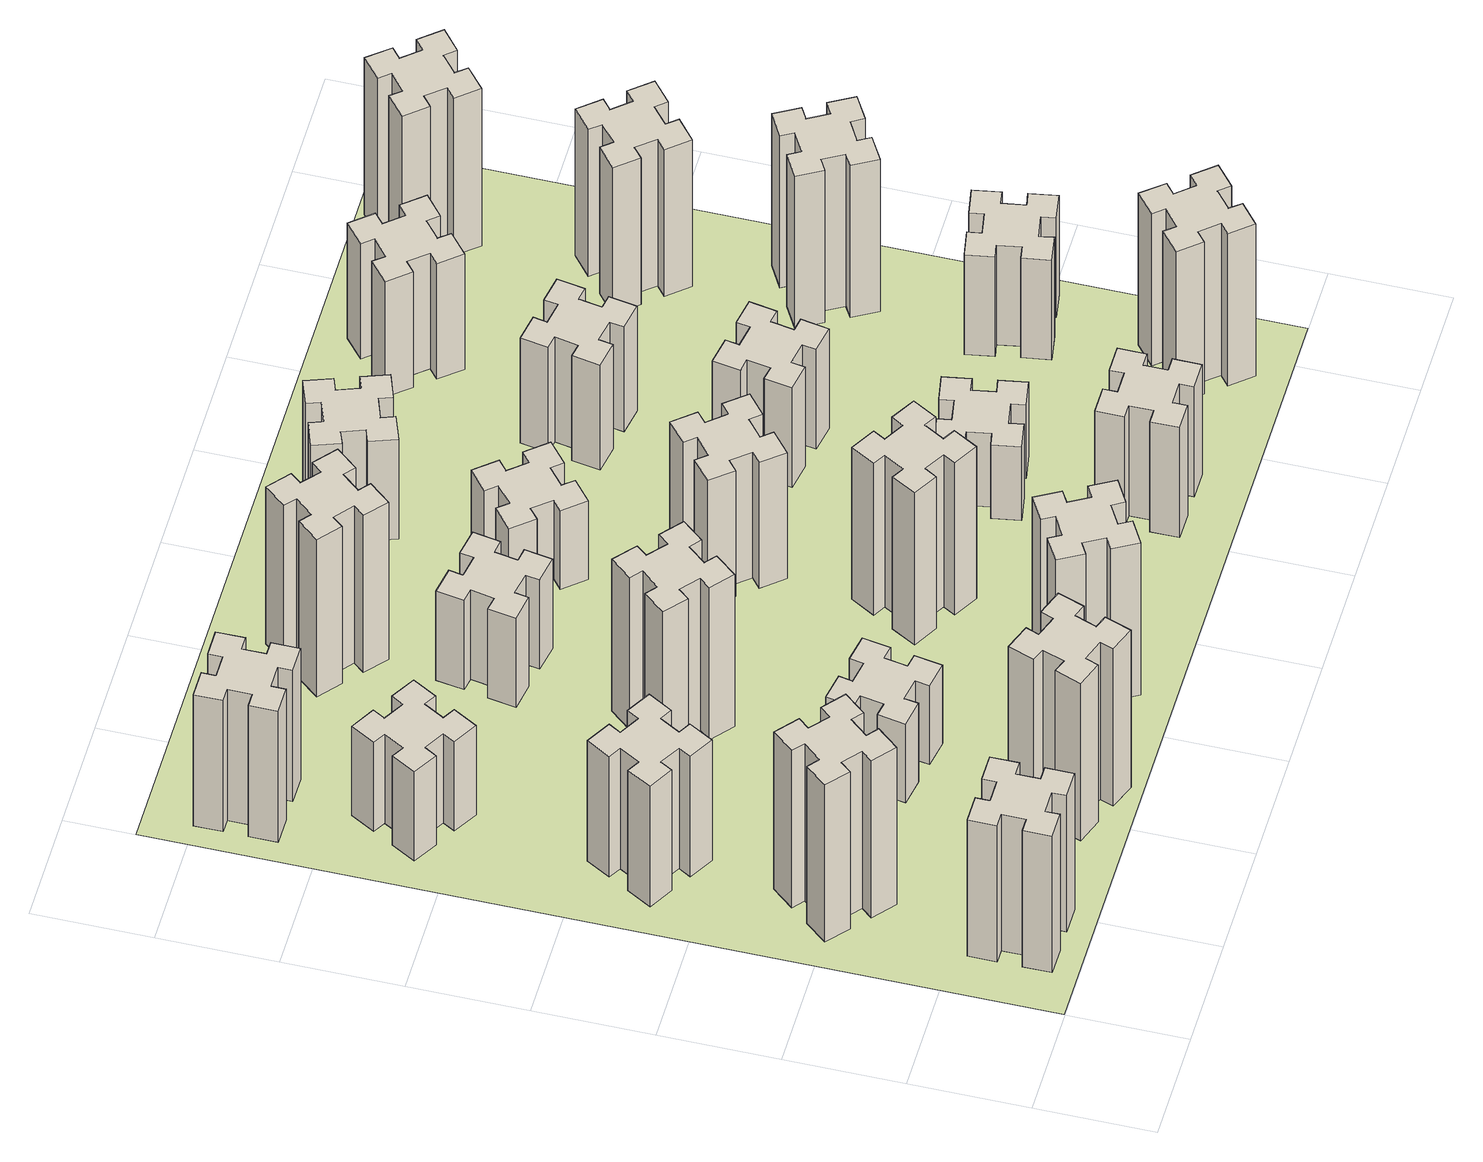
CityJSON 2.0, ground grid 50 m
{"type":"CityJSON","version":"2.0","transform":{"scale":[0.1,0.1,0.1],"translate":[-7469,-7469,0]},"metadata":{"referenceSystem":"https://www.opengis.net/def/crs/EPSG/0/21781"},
"CityObjects":{
"building1":{"type":"Building","attributes":{"class":"1000","function":"1000","usage":"1000","yearOfConstruction":2016,"roofType":"1000","measuredHeight":78,"storeysAboveGround":30,"storeysBelowGround":0},"geometry":[{"type":"Solid","lod":"1","boundaries":[[[[0,1,2,3,4,5,6,7,8,9,10,11,12,13,14,15,16,17,18,19]],[[17,16,20,21]],[[16,15,22,20]],[[15,14,23,22]],[[14,13,24,23]],[[13,12,25,24]],[[12,11,26,25]],[[11,10,27,26]],[[10,9,28,27]],[[9,8,29,28]],[[8,7,30,29]],[[7,6,31,30]],[[6,5,32,31]],[[5,4,33,32]],[[4,3,34,33]],[[3,2,35,34]],[[2,1,36,35]],[[1,0,37,36]],[[0,19,38,37]],[[19,18,39,38]],[[18,17,21,39]],[[24,25,26,27,28,29,30,31,32,33,34,35,36,37,38,39,21,20,22,23]]]]}]},
"building2":{"type":"Building","attributes":{"class":"1000","function":"1000","usage":"1000","yearOfConstruction":2016,"roofType":"1000","measuredHeight":90,"storeysAboveGround":30,"storeysBelowGround":0},"geometry":[{"type":"Solid","lod":"1","boundaries":[[[[40,41,42,43,44,45,46,47,48,49,50,51,52,53,54,55,56,57,58,59]],[[57,56,60,61]],[[56,55,62,60]],[[55,54,63,62]],[[54,53,64,63]],[[53,52,65,64]],[[52,51,66,65]],[[51,50,67,66]],[[50,49,68,67]],[[49,48,69,68]],[[48,47,70,69]],[[47,46,71,70]],[[46,45,72,71]],[[45,44,73,72]],[[44,43,74,73]],[[43,42,75,74]],[[42,41,76,75]],[[41,40,77,76]],[[40,59,78,77]],[[59,58,79,78]],[[58,57,61,79]],[[64,65,66,67,68,69,70,71,72,73,74,75,76,77,78,79,61,60,62,63]]]]}]},
"building3":{"type":"Building","attributes":{"class":"1000","function":"1000","usage":"1000","yearOfConstruction":2016,"roofType":"1000","measuredHeight":69,"storeysAboveGround":30,"storeysBelowGround":0},"geometry":[{"type":"Solid","lod":"1","boundaries":[[[[80,81,82,83,84,85,86,87,88,89,90,91,92,93,94,95,96,97,98,99]],[[97,96,100,101]],[[96,95,102,100]],[[95,94,103,102]],[[94,93,104,103]],[[93,92,105,104]],[[92,91,106,105]],[[91,90,107,106]],[[90,89,108,107]],[[89,88,109,108]],[[88,87,110,109]],[[87,86,111,110]],[[86,85,112,111]],[[85,84,113,112]],[[84,83,114,113]],[[83,82,115,114]],[[82,81,116,115]],[[81,80,117,116]],[[80,99,118,117]],[[99,98,119,118]],[[98,97,101,119]],[[104,105,106,107,108,109,110,111,112,113,114,115,116,117,118,119,101,100,102,103]]]]}]},
"building4":{"type":"Building","attributes":{"class":"1000","function":"1000","usage":"1000","yearOfConstruction":2016,"roofType":"1000","measuredHeight":51,"storeysAboveGround":30,"storeysBelowGround":0},"geometry":[{"type":"Solid","lod":"1","boundaries":[[[[120,121,122,123,124,125,126,127,128,129,130,131,132,133,134,135,136,137,138,139]],[[137,136,140,141]],[[136,135,142,140]],[[135,134,143,142]],[[134,133,144,143]],[[133,132,145,144]],[[132,131,146,145]],[[131,130,147,146]],[[130,129,148,147]],[[129,128,149,148]],[[128,127,150,149]],[[127,126,151,150]],[[126,125,152,151]],[[125,124,153,152]],[[124,123,154,153]],[[123,122,155,154]],[[122,121,156,155]],[[121,120,157,156]],[[120,139,158,157]],[[139,138,159,158]],[[138,137,141,159]],[[144,145,146,147,148,149,150,151,152,153,154,155,156,157,158,159,141,140,142,143]]]]}]},
"building5":{"type":"Building","attributes":{"class":"1000","function":"1000","usage":"1000","yearOfConstruction":2016,"roofType":"1000","measuredHeight":90,"storeysAboveGround":30,"storeysBelowGround":0},"geometry":[{"type":"Solid","lod":"1","boundaries":[[[[160,161,162,163,164,165,166,167,168,169,170,171,172,173,174,175,176,177,178,179]],[[177,176,180,181]],[[176,175,182,180]],[[175,174,183,182]],[[174,173,184,183]],[[173,172,185,184]],[[172,171,186,185]],[[171,170,187,186]],[[170,169,188,187]],[[169,168,189,188]],[[168,167,190,189]],[[167,166,191,190]],[[166,165,192,191]],[[165,164,193,192]],[[164,163,194,193]],[[163,162,195,194]],[[162,161,196,195]],[[161,160,197,196]],[[160,179,198,197]],[[179,178,199,198]],[[178,177,181,199]],[[184,185,186,187,188,189,190,191,192,193,194,195,196,197,198,199,181,180,182,183]]]]}]},
"building6":{"type":"Building","attributes":{"class":"1000","function":"1000","usage":"1000","yearOfConstruction":2016,"roofType":"1000","measuredHeight":75,"storeysAboveGround":30,"storeysBelowGround":0},"geometry":[{"type":"Solid","lod":"1","boundaries":[[[[200,201,202,203,204,205,206,207,208,209,210,211,212,213,214,215,216,217,218,219]],[[217,216,220,221]],[[216,215,222,220]],[[215,214,223,222]],[[214,213,224,223]],[[213,212,225,224]],[[212,211,226,225]],[[211,210,227,226]],[[210,209,228,227]],[[209,208,229,228]],[[208,207,230,229]],[[207,206,231,230]],[[206,205,232,231]],[[205,204,233,232]],[[204,203,234,233]],[[203,202,235,234]],[[202,201,236,235]],[[201,200,237,236]],[[200,219,238,237]],[[219,218,239,238]],[[218,217,221,239]],[[224,225,226,227,228,229,230,231,232,233,234,235,236,237,238,239,221,220,222,223]]]]}]},
"building7":{"type":"Building","attributes":{"class":"1000","function":"1000","usage":"1000","yearOfConstruction":2016,"roofType":"1000","measuredHeight":45,"storeysAboveGround":30,"storeysBelowGround":0},"geometry":[{"type":"Solid","lod":"1","boundaries":[[[[240,241,242,243,244,245,246,247,248,249,250,251,252,253,254,255,256,257,258,259]],[[257,256,260,261]],[[256,255,262,260]],[[255,254,263,262]],[[254,253,264,263]],[[253,252,265,264]],[[252,251,266,265]],[[251,250,267,266]],[[250,249,268,267]],[[249,248,269,268]],[[248,247,270,269]],[[247,246,271,270]],[[246,245,272,271]],[[245,244,273,272]],[[244,243,274,273]],[[243,242,275,274]],[[242,241,276,275]],[[241,240,277,276]],[[240,259,278,277]],[[259,258,279,278]],[[258,257,261,279]],[[264,265,266,267,268,269,270,271,272,273,274,275,276,277,278,279,261,260,262,263]]]]}]},
"building8":{"type":"Building","attributes":{"class":"1000","function":"1000","usage":"1000","yearOfConstruction":2016,"roofType":"1000","measuredHeight":87,"storeysAboveGround":30,"storeysBelowGround":0},"geometry":[{"type":"Solid","lod":"1","boundaries":[[[[280,281,282,283,284,285,286,287,288,289,290,291,292,293,294,295,296,297,298,299]],[[297,296,300,301]],[[296,295,302,300]],[[295,294,303,302]],[[294,293,304,303]],[[293,292,305,304]],[[292,291,306,305]],[[291,290,307,306]],[[290,289,308,307]],[[289,288,309,308]],[[288,287,310,309]],[[287,286,311,310]],[[286,285,312,311]],[[285,284,313,312]],[[284,283,314,313]],[[283,282,315,314]],[[282,281,316,315]],[[281,280,317,316]],[[280,299,318,317]],[[299,298,319,318]],[[298,297,301,319]],[[304,305,306,307,308,309,310,311,312,313,314,315,316,317,318,319,301,300,302,303]]]]}]},
"building9":{"type":"Building","attributes":{"class":"1000","function":"1000","usage":"1000","yearOfConstruction":2016,"roofType":"1000","measuredHeight":87,"storeysAboveGround":30,"storeysBelowGround":0},"geometry":[{"type":"Solid","lod":"1","boundaries":[[[[320,321,322,323,324,325,326,327,328,329,330,331,332,333,334,335,336,337,338,339]],[[337,336,340,341]],[[336,335,342,340]],[[335,334,343,342]],[[334,333,344,343]],[[333,332,345,344]],[[332,331,346,345]],[[331,330,347,346]],[[330,329,348,347]],[[329,328,349,348]],[[328,327,350,349]],[[327,326,351,350]],[[326,325,352,351]],[[325,324,353,352]],[[324,323,354,353]],[[323,322,355,354]],[[322,321,356,355]],[[321,320,357,356]],[[320,339,358,357]],[[339,338,359,358]],[[338,337,341,359]],[[344,345,346,347,348,349,350,351,352,353,354,355,356,357,358,359,341,340,342,343]]]]}]},
"building10":{"type":"Building","attributes":{"class":"1000","function":"1000","usage":"1000","yearOfConstruction":2016,"roofType":"1000","measuredHeight":51,"storeysAboveGround":30,"storeysBelowGround":0},"geometry":[{"type":"Solid","lod":"1","boundaries":[[[[360,361,362,363,364,365,366,367,368,369,370,371,372,373,374,375,376,377,378,379]],[[377,376,380,381]],[[376,375,382,380]],[[375,374,383,382]],[[374,373,384,383]],[[373,372,385,384]],[[372,371,386,385]],[[371,370,387,386]],[[370,369,388,387]],[[369,368,389,388]],[[368,367,390,389]],[[367,366,391,390]],[[366,365,392,391]],[[365,364,393,392]],[[364,363,394,393]],[[363,362,395,394]],[[362,361,396,395]],[[361,360,397,396]],[[360,379,398,397]],[[379,378,399,398]],[[378,377,381,399]],[[384,385,386,387,388,389,390,391,392,393,394,395,396,397,398,399,381,380,382,383]]]]}]},
"building11":{"type":"Building","attributes":{"class":"1000","function":"1000","usage":"1000","yearOfConstruction":2016,"roofType":"1000","measuredHeight":90,"storeysAboveGround":30,"storeysBelowGround":0},"geometry":[{"type":"Solid","lod":"1","boundaries":[[[[400,401,402,403,404,405,406,407,408,409,410,411,412,413,414,415,416,417,418,419]],[[417,416,420,421]],[[416,415,422,420]],[[415,414,423,422]],[[414,413,424,423]],[[413,412,425,424]],[[412,411,426,425]],[[411,410,427,426]],[[410,409,428,427]],[[409,408,429,428]],[[408,407,430,429]],[[407,406,431,430]],[[406,405,432,431]],[[405,404,433,432]],[[404,403,434,433]],[[403,402,435,434]],[[402,401,436,435]],[[401,400,437,436]],[[400,419,438,437]],[[419,418,439,438]],[[418,417,421,439]],[[424,425,426,427,428,429,430,431,432,433,434,435,436,437,438,439,421,420,422,423]]]]}]},
"building12":{"type":"Building","attributes":{"class":"1000","function":"1000","usage":"1000","yearOfConstruction":2016,"roofType":"1000","measuredHeight":87,"storeysAboveGround":30,"storeysBelowGround":0},"geometry":[{"type":"Solid","lod":"1","boundaries":[[[[440,441,442,443,444,445,446,447,448,449,450,451,452,453,454,455,456,457,458,459]],[[457,456,460,461]],[[456,455,462,460]],[[455,454,463,462]],[[454,453,464,463]],[[453,452,465,464]],[[452,451,466,465]],[[451,450,467,466]],[[450,449,468,467]],[[449,448,469,468]],[[448,447,470,469]],[[447,446,471,470]],[[446,445,472,471]],[[445,444,473,472]],[[444,443,474,473]],[[443,442,475,474]],[[442,441,476,475]],[[441,440,477,476]],[[440,459,478,477]],[[459,458,479,478]],[[458,457,461,479]],[[464,465,466,467,468,469,470,471,472,473,474,475,476,477,478,479,461,460,462,463]]]]}]},
"building13":{"type":"Building","attributes":{"class":"1000","function":"1000","usage":"1000","yearOfConstruction":2016,"roofType":"1000","measuredHeight":72,"storeysAboveGround":30,"storeysBelowGround":0},"geometry":[{"type":"Solid","lod":"1","boundaries":[[[[480,481,482,483,484,485,486,487,488,489,490,491,492,493,494,495,496,497,498,499]],[[497,496,500,501]],[[496,495,502,500]],[[495,494,503,502]],[[494,493,504,503]],[[493,492,505,504]],[[492,491,506,505]],[[491,490,507,506]],[[490,489,508,507]],[[489,488,509,508]],[[488,487,510,509]],[[487,486,511,510]],[[486,485,512,511]],[[485,484,513,512]],[[484,483,514,513]],[[483,482,515,514]],[[482,481,516,515]],[[481,480,517,516]],[[480,499,518,517]],[[499,498,519,518]],[[498,497,501,519]],[[504,505,506,507,508,509,510,511,512,513,514,515,516,517,518,519,501,500,502,503]]]]}]},
"building14":{"type":"Building","attributes":{"class":"1000","function":"1000","usage":"1000","yearOfConstruction":2016,"roofType":"1000","measuredHeight":45,"storeysAboveGround":30,"storeysBelowGround":0},"geometry":[{"type":"Solid","lod":"1","boundaries":[[[[520,521,522,523,524,525,526,527,528,529,530,531,532,533,534,535,536,537,538,539]],[[537,536,540,541]],[[536,535,542,540]],[[535,534,543,542]],[[534,533,544,543]],[[533,532,545,544]],[[532,531,546,545]],[[531,530,547,546]],[[530,529,548,547]],[[529,528,549,548]],[[528,527,550,549]],[[527,526,551,550]],[[526,525,552,551]],[[525,524,553,552]],[[524,523,554,553]],[[523,522,555,554]],[[522,521,556,555]],[[521,520,557,556]],[[520,539,558,557]],[[539,538,559,558]],[[538,537,541,559]],[[544,545,546,547,548,549,550,551,552,553,554,555,556,557,558,559,541,540,542,543]]]]}]},
"building15":{"type":"Building","attributes":{"class":"1000","function":"1000","usage":"1000","yearOfConstruction":2016,"roofType":"1000","measuredHeight":63,"storeysAboveGround":30,"storeysBelowGround":0},"geometry":[{"type":"Solid","lod":"1","boundaries":[[[[560,561,562,563,564,565,566,567,568,569,570,571,572,573,574,575,576,577,578,579]],[[577,576,580,581]],[[576,575,582,580]],[[575,574,583,582]],[[574,573,584,583]],[[573,572,585,584]],[[572,571,586,585]],[[571,570,587,586]],[[570,569,588,587]],[[569,568,589,588]],[[568,567,590,589]],[[567,566,591,590]],[[566,565,592,591]],[[565,564,593,592]],[[564,563,594,593]],[[563,562,595,594]],[[562,561,596,595]],[[561,560,597,596]],[[560,579,598,597]],[[579,578,599,598]],[[578,577,581,599]],[[584,585,586,587,588,589,590,591,592,593,594,595,596,597,598,599,581,580,582,583]]]]}]},
"building16":{"type":"Building","attributes":{"class":"1000","function":"1000","usage":"1000","yearOfConstruction":2016,"roofType":"1000","measuredHeight":57,"storeysAboveGround":30,"storeysBelowGround":0},"geometry":[{"type":"Solid","lod":"1","boundaries":[[[[600,601,602,603,604,605,606,607,608,609,610,611,612,613,614,615,616,617,618,619]],[[617,616,620,621]],[[616,615,622,620]],[[615,614,623,622]],[[614,613,624,623]],[[613,612,625,624]],[[612,611,626,625]],[[611,610,627,626]],[[610,609,628,627]],[[609,608,629,628]],[[608,607,630,629]],[[607,606,631,630]],[[606,605,632,631]],[[605,604,633,632]],[[604,603,634,633]],[[603,602,635,634]],[[602,601,636,635]],[[601,600,637,636]],[[600,619,638,637]],[[619,618,639,638]],[[618,617,621,639]],[[624,625,626,627,628,629,630,631,632,633,634,635,636,637,638,639,621,620,622,623]]]]}]},
"building17":{"type":"Building","attributes":{"class":"1000","function":"1000","usage":"1000","yearOfConstruction":2016,"roofType":"1000","measuredHeight":42,"storeysAboveGround":30,"storeysBelowGround":0},"geometry":[{"type":"Solid","lod":"1","boundaries":[[[[640,641,642,643,644,645,646,647,648,649,650,651,652,653,654,655,656,657,658,659]],[[657,656,660,661]],[[656,655,662,660]],[[655,654,663,662]],[[654,653,664,663]],[[653,652,665,664]],[[652,651,666,665]],[[651,650,667,666]],[[650,649,668,667]],[[649,648,669,668]],[[648,647,670,669]],[[647,646,671,670]],[[646,645,672,671]],[[645,644,673,672]],[[644,643,674,673]],[[643,642,675,674]],[[642,641,676,675]],[[641,640,677,676]],[[640,659,678,677]],[[659,658,679,678]],[[658,657,661,679]],[[664,665,666,667,668,669,670,671,672,673,674,675,676,677,678,679,661,660,662,663]]]]}]},
"building18":{"type":"Building","attributes":{"class":"1000","function":"1000","usage":"1000","yearOfConstruction":2016,"roofType":"1000","measuredHeight":57,"storeysAboveGround":30,"storeysBelowGround":0},"geometry":[{"type":"Solid","lod":"1","boundaries":[[[[680,681,682,683,684,685,686,687,688,689,690,691,692,693,694,695,696,697,698,699]],[[697,696,700,701]],[[696,695,702,700]],[[695,694,703,702]],[[694,693,704,703]],[[693,692,705,704]],[[692,691,706,705]],[[691,690,707,706]],[[690,689,708,707]],[[689,688,709,708]],[[688,687,710,709]],[[687,686,711,710]],[[686,685,712,711]],[[685,684,713,712]],[[684,683,714,713]],[[683,682,715,714]],[[682,681,716,715]],[[681,680,717,716]],[[680,699,718,717]],[[699,698,719,718]],[[698,697,701,719]],[[704,705,706,707,708,709,710,711,712,713,714,715,716,717,718,719,701,700,702,703]]]]}]},
"building19":{"type":"Building","attributes":{"class":"1000","function":"1000","usage":"1000","yearOfConstruction":2016,"roofType":"1000","measuredHeight":60,"storeysAboveGround":30,"storeysBelowGround":0},"geometry":[{"type":"Solid","lod":"1","boundaries":[[[[720,721,722,723,724,725,726,727,728,729,730,731,732,733,734,735,736,737,738,739]],[[737,736,740,741]],[[736,735,742,740]],[[735,734,743,742]],[[734,733,744,743]],[[733,732,745,744]],[[732,731,746,745]],[[731,730,747,746]],[[730,729,748,747]],[[729,728,749,748]],[[728,727,750,749]],[[727,726,751,750]],[[726,725,752,751]],[[725,724,753,752]],[[724,723,754,753]],[[723,722,755,754]],[[722,721,756,755]],[[721,720,757,756]],[[720,739,758,757]],[[739,738,759,758]],[[738,737,741,759]],[[744,745,746,747,748,749,750,751,752,753,754,755,756,757,758,759,741,740,742,743]]]]}]},
"building20":{"type":"Building","attributes":{"class":"1000","function":"1000","usage":"1000","yearOfConstruction":2016,"roofType":"1000","measuredHeight":87,"storeysAboveGround":30,"storeysBelowGround":0},"geometry":[{"type":"Solid","lod":"1","boundaries":[[[[760,761,762,763,764,765,766,767,768,769,770,771,772,773,774,775,776,777,778,779]],[[777,776,780,781]],[[776,775,782,780]],[[775,774,783,782]],[[774,773,784,783]],[[773,772,785,784]],[[772,771,786,785]],[[771,770,787,786]],[[770,769,788,787]],[[769,768,789,788]],[[768,767,790,789]],[[767,766,791,790]],[[766,765,792,791]],[[765,764,793,792]],[[764,763,794,793]],[[763,762,795,794]],[[762,761,796,795]],[[761,760,797,796]],[[760,779,798,797]],[[779,778,799,798]],[[778,777,781,799]],[[784,785,786,787,788,789,790,791,792,793,794,795,796,797,798,799,781,780,782,783]]]]}]},
"building21":{"type":"Building","attributes":{"class":"1000","function":"1000","usage":"1000","yearOfConstruction":2016,"roofType":"1000","measuredHeight":66,"storeysAboveGround":30,"storeysBelowGround":0},"geometry":[{"type":"Solid","lod":"1","boundaries":[[[[800,801,802,803,804,805,806,807,808,809,810,811,812,813,814,815,816,817,818,819]],[[817,816,820,821]],[[816,815,822,820]],[[815,814,823,822]],[[814,813,824,823]],[[813,812,825,824]],[[812,811,826,825]],[[811,810,827,826]],[[810,809,828,827]],[[809,808,829,828]],[[808,807,830,829]],[[807,806,831,830]],[[806,805,832,831]],[[805,804,833,832]],[[804,803,834,833]],[[803,802,835,834]],[[802,801,836,835]],[[801,800,837,836]],[[800,819,838,837]],[[819,818,839,838]],[[818,817,821,839]],[[824,825,826,827,828,829,830,831,832,833,834,835,836,837,838,839,821,820,822,823]]]]}]},
"building22":{"type":"Building","attributes":{"class":"1000","function":"1000","usage":"1000","yearOfConstruction":2016,"roofType":"1000","measuredHeight":57,"storeysAboveGround":30,"storeysBelowGround":0},"geometry":[{"type":"Solid","lod":"1","boundaries":[[[[840,841,842,843,844,845,846,847,848,849,850,851,852,853,854,855,856,857,858,859]],[[857,856,860,861]],[[856,855,862,860]],[[855,854,863,862]],[[854,853,864,863]],[[853,852,865,864]],[[852,851,866,865]],[[851,850,867,866]],[[850,849,868,867]],[[849,848,869,868]],[[848,847,870,869]],[[847,846,871,870]],[[846,845,872,871]],[[845,844,873,872]],[[844,843,874,873]],[[843,842,875,874]],[[842,841,876,875]],[[841,840,877,876]],[[840,859,878,877]],[[859,858,879,878]],[[858,857,861,879]],[[864,865,866,867,868,869,870,871,872,873,874,875,876,877,878,879,861,860,862,863]]]]}]},
"building23":{"type":"Building","attributes":{"class":"1000","function":"1000","usage":"1000","yearOfConstruction":2016,"roofType":"1000","measuredHeight":87,"storeysAboveGround":30,"storeysBelowGround":0},"geometry":[{"type":"Solid","lod":"1","boundaries":[[[[880,881,882,883,884,885,886,887,888,889,890,891,892,893,894,895,896,897,898,899]],[[897,896,900,901]],[[896,895,902,900]],[[895,894,903,902]],[[894,893,904,903]],[[893,892,905,904]],[[892,891,906,905]],[[891,890,907,906]],[[890,889,908,907]],[[889,888,909,908]],[[888,887,910,909]],[[887,886,911,910]],[[886,885,912,911]],[[885,884,913,912]],[[884,883,914,913]],[[883,882,915,914]],[[882,881,916,915]],[[881,880,917,916]],[[880,899,918,917]],[[899,898,919,918]],[[898,897,901,919]],[[904,905,906,907,908,909,910,911,912,913,914,915,916,917,918,919,901,900,902,903]]]]}]},
"building24":{"type":"Building","attributes":{"class":"1000","function":"1000","usage":"1000","yearOfConstruction":2016,"roofType":"1000","measuredHeight":84,"storeysAboveGround":30,"storeysBelowGround":0},"geometry":[{"type":"Solid","lod":"1","boundaries":[[[[920,921,922,923,924,925,926,927,928,929,930,931,932,933,934,935,936,937,938,939]],[[937,936,940,941]],[[936,935,942,940]],[[935,934,943,942]],[[934,933,944,943]],[[933,932,945,944]],[[932,931,946,945]],[[931,930,947,946]],[[930,929,948,947]],[[929,928,949,948]],[[928,927,950,949]],[[927,926,951,950]],[[926,925,952,951]],[[925,924,953,952]],[[924,923,954,953]],[[923,922,955,954]],[[922,921,956,955]],[[921,920,957,956]],[[920,939,958,957]],[[939,938,959,958]],[[938,937,941,959]],[[944,945,946,947,948,949,950,951,952,953,954,955,956,957,958,959,941,940,942,943]]]]}]},
"building25":{"type":"Building","attributes":{"class":"1000","function":"1000","usage":"1000","yearOfConstruction":2016,"roofType":"1000","measuredHeight":90,"storeysAboveGround":30,"storeysBelowGround":0},"geometry":[{"type":"Solid","lod":"1","boundaries":[[[[960,961,962,963,964,965,966,967,968,969,970,971,972,973,974,975,976,977,978,979]],[[977,976,980,981]],[[976,975,982,980]],[[975,974,983,982]],[[974,973,984,983]],[[973,972,985,984]],[[972,971,986,985]],[[971,970,987,986]],[[970,969,988,987]],[[969,968,989,988]],[[968,967,990,989]],[[967,966,991,990]],[[966,965,992,991]],[[965,964,993,992]],[[964,963,994,993]],[[963,962,995,994]],[[962,961,996,995]],[[961,960,997,996]],[[960,979,998,997]],[[979,978,999,998]],[[978,977,981,999]],[[984,985,986,987,988,989,990,991,992,993,994,995,996,997,998,999,981,980,982,983]]]]}]},
"landuse1":{"type":"LandUse","attributes":{"name":"plot1","function":"1010"},"geometry":[{"type":"MultiSurface","lod":"1","boundaries":[[[1000,1001,1002,1003]]]}]}
},
"vertices":[
[265,325,0],[265,225,0],[205,225,0],[205,105,0],[325,105,0],[325,165,0],[425,165,0],[425,105,0],[545,105,0],[545,225,0],[485,225,0],[485,325,0],[545,325,0],[545,445,0],[425,445,0],[425,385,0],[325,385,0],[325,445,0],[205,445,0],[205,325,0],[325,385,780],[325,445,780],[425,385,780],[425,445,780],[545,445,780],[545,325,780],[485,325,780],[485,225,780],[545,225,780],[545,105,780],[425,105,780],[425,165,780],[325,165,780],[325,105,780],[205,105,780],[205,225,780],[265,225,780],[265,325,780],[205,325,780],[205,445,780],
[484,1067,0],[408,1132,0],[446,1178,0],[354,1255,0],[277,1163,0],[323,1124,0],[259,1048,0],[213,1086,0],[136,994,0],[228,917,0],[266,963,0],[343,899,0],[304,853,0],[396,776,0],[473,868,0],[427,906,0],[492,983,0],[538,944,0],[615,1036,0],[523,1113,0],[492,983,900],[538,944,900],[427,906,900],[473,868,900],[396,776,900],[304,853,900],[343,899,900],[266,963,900],[228,917,900],[136,994,900],[213,1086,900],[259,1048,900],[323,1124,900],[277,1163,900],[354,1255,900],[446,1178,900],[408,1132,900],[484,1067,900],[523,1113,900],[615,1036,900],
[474,1826,0],[387,1876,0],[417,1928,0],[313,1988,0],[253,1884,0],[305,1854,0],[255,1767,0],[203,1797,0],[143,1693,0],[247,1633,0],[277,1685,0],[364,1635,0],[334,1583,0],[438,1523,0],[498,1627,0],[446,1657,0],[496,1744,0],[548,1714,0],[608,1818,0],[504,1878,0],[496,1744,690],[548,1714,690],[446,1657,690],[498,1627,690],[438,1523,690],[334,1583,690],[364,1635,690],[277,1685,690],[247,1633,690],[143,1693,690],[203,1797,690],[255,1767,690],[305,1854,690],[253,1884,690],[313,1988,690],[417,1928,690],[387,1876,690],[474,1826,690],[504,1878,690],[608,1818,690],
[446,2597,0],[496,2684,0],[548,2654,0],[608,2758,0],[504,2818,0],[474,2766,0],[387,2816,0],[417,2868,0],[313,2928,0],[253,2824,0],[305,2794,0],[255,2707,0],[203,2737,0],[143,2633,0],[247,2573,0],[277,2625,0],[364,2575,0],[334,2523,0],[438,2463,0],[498,2567,0],[364,2575,510],[334,2523,510],[277,2625,510],[247,2573,510],[143,2633,510],[203,2737,510],[255,2707,510],[305,2794,510],[253,2824,510],[313,2928,510],[417,2868,510],[387,2816,510],[474,2766,510],[504,2818,510],[608,2758,510],[548,2654,510],[496,2684,510],[446,2597,510],[498,2567,510],[438,2463,510],
[1029,360,0],[995,266,0],[939,287,0],[897,174,0],[1010,133,0],[1031,189,0],[1125,155,0],[1104,99,0],[1217,57,0],[1258,170,0],[1202,191,0],[1236,285,0],[1292,264,0],[1333,377,0],[1220,418,0],[1200,362,0],[1106,396,0],[1127,452,0],[1014,493,0],[973,380,0],[1106,396,900],[1127,452,900],[1200,362,900],[1220,418,900],[1333,377,900],[1292,264,900],[1236,285,900],[1202,191,900],[1258,170,900],[1217,57,900],[1104,99,900],[1125,155,900],[1031,189,900],[1010,133,900],[897,174,900],[939,287,900],[995,266,900],[1029,360,900],[973,380,900],[1014,493,900],
[225,3225,0],[325,3225,0],[325,3165,0],[445,3165,0],[445,3285,0],[385,3285,0],[385,3385,0],[445,3385,0],[445,3505,0],[325,3505,0],[325,3445,0],[225,3445,0],[225,3505,0],[105,3505,0],[105,3385,0],[165,3385,0],[165,3285,0],[105,3285,0],[105,3165,0],[225,3165,0],[165,3285,750],[105,3285,750],[165,3385,750],[105,3385,750],[105,3505,750],[225,3505,750],[225,3445,750],[325,3445,750],[325,3505,750],[445,3505,750],[445,3385,750],[385,3385,750],[385,3285,750],[445,3285,750],[445,3165,750],[325,3165,750],[325,3225,750],[225,3225,750],[225,3165,750],[105,3165,750],
[1047,916,0],[1145,898,0],[1135,839,0],[1253,818,0],[1274,937,0],[1215,947,0],[1232,1045,0],[1291,1035,0],[1312,1153,0],[1194,1174,0],[1184,1115,0],[1085,1132,0],[1096,1191,0],[977,1212,0],[957,1094,0],[1016,1084,0],[998,985,0],[939,996,0],[918,877,0],[1037,857,0],[998,985,450],[939,996,450],[1016,1084,450],[957,1094,450],[977,1212,450],[1096,1191,450],[1085,1132,450],[1184,1115,450],[1194,1174,450],[1312,1153,450],[1291,1035,450],[1232,1045,450],[1215,947,450],[1274,937,450],[1253,818,450],[1135,839,450],[1145,898,450],[1047,916,450],[1037,857,450],[918,877,450],
[1224,1907,0],[1148,1972,0],[1186,2018,0],[1094,2095,0],[1017,2003,0],[1063,1964,0],[999,1888,0],[953,1926,0],[876,1834,0],[968,1757,0],[1006,1803,0],[1083,1739,0],[1044,1693,0],[1136,1616,0],[1213,1708,0],[1167,1746,0],[1232,1823,0],[1278,1784,0],[1355,1876,0],[1263,1953,0],[1232,1823,870],[1278,1784,870],[1167,1746,870],[1213,1708,870],[1136,1616,870],[1044,1693,870],[1083,1739,870],[1006,1803,870],[968,1757,870],[876,1834,870],[953,1926,870],[999,1888,870],[1063,1964,870],[1017,2003,870],[1094,2095,870],[1186,2018,870],[1148,1972,870],[1224,1907,870],[1263,1953,870],[1355,1876,870],
[1744,496,0],[1657,446,0],[1627,498,0],[1523,438,0],[1583,334,0],[1635,364,0],[1685,277,0],[1633,247,0],[1693,143,0],[1797,203,0],[1767,255,0],[1854,305,0],[1884,253,0],[1988,313,0],[1928,417,0],[1876,387,0],[1826,474,0],[1878,504,0],[1818,608,0],[1714,548,0],[1826,474,870],[1878,504,870],[1876,387,870],[1928,417,870],[1988,313,870],[1884,253,870],[1854,305,870],[1767,255,870],[1797,203,870],[1693,143,870],[1633,247,870],[1685,277,870],[1635,364,870],[1583,334,870],[1523,438,870],[1627,498,870],[1657,446,870],[1744,496,870],[1714,548,870],[1818,608,870],
[1315,2527,0],[1332,2625,0],[1391,2615,0],[1412,2733,0],[1294,2754,0],[1284,2695,0],[1185,2712,0],[1196,2771,0],[1077,2792,0],[1057,2674,0],[1116,2664,0],[1098,2565,0],[1039,2576,0],[1018,2457,0],[1137,2437,0],[1147,2496,0],[1245,2478,0],[1235,2419,0],[1353,2398,0],[1374,2517,0],[1245,2478,510],[1235,2419,510],[1147,2496,510],[1137,2437,510],[1018,2457,510],[1039,2576,510],[1098,2565,510],[1116,2664,510],[1057,2674,510],[1077,2792,510],[1196,2771,510],[1185,2712,510],[1284,2695,510],[1294,2754,510],[1412,2733,510],[1391,2615,510],[1332,2625,510],[1315,2527,510],[1374,2517,510],[1353,2398,510],
[1006,3183,0],[1083,3119,0],[1044,3073,0],[1136,2996,0],[1213,3088,0],[1167,3126,0],[1232,3203,0],[1278,3164,0],[1355,3256,0],[1263,3333,0],[1224,3287,0],[1148,3352,0],[1186,3398,0],[1094,3475,0],[1017,3383,0],[1063,3344,0],[999,3268,0],[953,3306,0],[876,3214,0],[968,3137,0],[999,3268,900],[953,3306,900],[1063,3344,900],[1017,3383,900],[1094,3475,900],[1186,3398,900],[1148,3352,900],[1224,3287,900],[1263,3333,900],[1355,3256,900],[1278,3164,900],[1232,3203,900],[1167,3126,900],[1213,3088,900],[1136,2996,900],[1044,3073,900],[1083,3119,900],[1006,3183,900],[968,3137,900],[876,3214,900],
[2026,1017,0],[2076,1104,0],[2128,1074,0],[2188,1178,0],[2084,1238,0],[2054,1186,0],[1967,1236,0],[1997,1288,0],[1893,1348,0],[1833,1244,0],[1885,1214,0],[1835,1127,0],[1783,1157,0],[1723,1053,0],[1827,993,0],[1857,1045,0],[1944,995,0],[1914,943,0],[2018,883,0],[2078,987,0],[1944,995,870],[1914,943,870],[1857,1045,870],[1827,993,870],[1723,1053,870],[1783,1157,870],[1835,1127,870],[1885,1214,870],[1833,1244,870],[1893,1348,870],[1997,1288,870],[1967,1236,870],[2054,1186,870],[2084,1238,870],[2188,1178,870],[2128,1074,870],[2076,1104,870],[2026,1017,870],[2078,987,870],[2018,883,870],
[2072,1888,0],[2007,1964,0],[2053,2003,0],[1976,2095,0],[1884,2018,0],[1923,1972,0],[1846,1907,0],[1808,1953,0],[1716,1876,0],[1793,1784,0],[1839,1823,0],[1903,1746,0],[1857,1708,0],[1934,1616,0],[2026,1693,0],[1988,1739,0],[2064,1803,0],[2103,1757,0],[2195,1834,0],[2118,1926,0],[2064,1803,720],[2103,1757,720],[1988,1739,720],[2026,1693,720],[1934,1616,720],[1857,1708,720],[1903,1746,720],[1839,1823,720],[1793,1784,720],[1716,1876,720],[1808,1953,720],[1846,1907,720],[1923,1972,720],[1884,2018,720],[1976,2095,720],[2053,2003,720],[2007,1964,720],[2072,1888,720],[2118,1926,720],[2195,1834,720],
[1639,2563,0],[1703,2486,0],[1657,2448,0],[1734,2356,0],[1826,2433,0],[1788,2479,0],[1864,2543,0],[1903,2497,0],[1995,2574,0],[1918,2666,0],[1872,2628,0],[1807,2704,0],[1853,2743,0],[1776,2835,0],[1684,2758,0],[1723,2712,0],[1646,2647,0],[1608,2693,0],[1516,2616,0],[1593,2524,0],[1646,2647,450],[1608,2693,450],[1723,2712,450],[1684,2758,450],[1776,2835,450],[1853,2743,450],[1807,2704,450],[1872,2628,450],[1918,2666,450],[1995,2574,450],[1903,2497,450],[1864,2543,450],[1788,2479,450],[1826,2433,450],[1734,2356,450],[1657,2448,450],[1703,2486,450],[1639,2563,450],[1593,2524,450],[1516,2616,450],
[2645,265,0],[2745,265,0],[2745,205,0],[2865,205,0],[2865,325,0],[2805,325,0],[2805,425,0],[2865,425,0],[2865,545,0],[2745,545,0],[2745,485,0],[2645,485,0],[2645,545,0],[2525,545,0],[2525,425,0],[2585,425,0],[2585,325,0],[2525,325,0],[2525,205,0],[2645,205,0],[2585,325,630],[2525,325,630],[2585,425,630],[2525,425,630],[2525,545,630],[2645,545,630],[2645,485,630],[2745,485,630],[2745,545,630],[2865,545,630],[2865,425,630],[2805,425,630],[2805,325,630],[2865,325,630],[2865,205,630],[2745,205,630],[2745,265,630],[2645,265,630],[2645,205,630],[2525,205,630],
[1846,3215,0],[1940,3249,0],[1960,3193,0],[2073,3234,0],[2032,3347,0],[1976,3326,0],[1942,3420,0],[1998,3440,0],[1957,3553,0],[1844,3512,0],[1865,3456,0],[1771,3422,0],[1750,3478,0],[1637,3437,0],[1679,3324,0],[1735,3345,0],[1769,3251,0],[1713,3230,0],[1754,3117,0],[1867,3159,0],[1769,3251,570],[1713,3230,570],[1735,3345,570],[1679,3324,570],[1637,3437,570],[1750,3478,570],[1771,3422,570],[1865,3456,570],[1844,3512,570],[1957,3553,570],[1998,3440,570],[1942,3420,570],[1976,3326,570],[2032,3347,570],[2073,3234,570],[1960,3193,570],[1940,3249,570],[1846,3215,570],[1867,3159,570],[1754,3117,570],
[2625,1132,0],[2527,1115,0],[2517,1174,0],[2398,1153,0],[2419,1035,0],[2478,1045,0],[2496,947,0],[2437,937,0],[2457,818,0],[2576,839,0],[2565,898,0],[2664,916,0],[2674,857,0],[2792,877,0],[2771,996,0],[2712,985,0],[2695,1084,0],[2754,1094,0],[2733,1212,0],[2615,1191,0],[2695,1084,420],[2754,1094,420],[2712,985,420],[2771,996,420],[2792,877,420],[2674,857,420],[2664,916,420],[2565,898,420],[2576,839,420],[2457,818,420],[2437,937,420],[2496,947,420],[2478,1045,420],[2419,1035,420],[2398,1153,420],[2517,1174,420],[2527,1115,420],[2625,1132,420],[2615,1191,420],[2733,1212,420],
[2527,1756,0],[2625,1738,0],[2615,1679,0],[2733,1658,0],[2754,1777,0],[2695,1787,0],[2712,1885,0],[2771,1875,0],[2792,1993,0],[2674,2014,0],[2664,1955,0],[2565,1972,0],[2576,2031,0],[2457,2052,0],[2437,1934,0],[2496,1924,0],[2478,1825,0],[2419,1836,0],[2398,1717,0],[2517,1697,0],[2478,1825,570],[2419,1836,570],[2496,1924,570],[2437,1934,570],[2457,2052,570],[2576,2031,570],[2565,1972,570],[2664,1955,570],[2674,2014,570],[2792,1993,570],[2771,1875,570],[2712,1885,570],[2695,1787,570],[2754,1777,570],[2733,1658,570],[2615,1679,570],[2625,1738,570],[2527,1756,570],[2517,1697,570],[2398,1717,570],
[2564,2695,0],[2465,2712,0],[2476,2771,0],[2357,2792,0],[2337,2674,0],[2396,2664,0],[2378,2565,0],[2319,2576,0],[2298,2457,0],[2417,2437,0],[2427,2496,0],[2525,2478,0],[2515,2419,0],[2633,2398,0],[2654,2517,0],[2595,2527,0],[2612,2625,0],[2671,2615,0],[2692,2733,0],[2574,2754,0],[2612,2625,600],[2671,2615,600],[2595,2527,600],[2654,2517,600],[2633,2398,600],[2515,2419,600],[2525,2478,600],[2427,2496,600],[2417,2437,600],[2298,2457,600],[2319,2576,600],[2378,2565,600],[2396,2664,600],[2337,2674,600],[2357,2792,600],[2476,2771,600],[2465,2712,600],[2564,2695,600],[2574,2754,600],[2692,2733,600],
[3468,259,0],[3544,323,0],[3583,277,0],[3675,354,0],[3598,446,0],[3552,408,0],[3487,484,0],[3533,523,0],[3456,615,0],[3364,538,0],[3403,492,0],[3326,427,0],[3288,473,0],[3196,396,0],[3273,304,0],[3319,343,0],[3383,266,0],[3337,228,0],[3414,136,0],[3506,213,0],[3383,266,870],[3337,228,870],[3319,343,870],[3273,304,870],[3196,396,870],[3288,473,870],[3326,427,870],[3403,492,870],[3364,538,870],[3456,615,870],[3533,523,870],[3487,484,870],[3552,408,870],[3598,446,870],[3675,354,870],[3583,277,870],[3544,323,870],[3468,259,870],[3506,213,870],[3414,136,870],
[2812,3368,0],[2747,3444,0],[2793,3483,0],[2716,3575,0],[2624,3498,0],[2663,3452,0],[2586,3387,0],[2548,3433,0],[2456,3356,0],[2533,3264,0],[2579,3303,0],[2643,3226,0],[2597,3188,0],[2674,3096,0],[2766,3173,0],[2728,3219,0],[2804,3283,0],[2843,3237,0],[2935,3314,0],[2858,3406,0],[2804,3283,660],[2843,3237,660],[2728,3219,660],[2766,3173,660],[2674,3096,660],[2597,3188,660],[2643,3226,660],[2579,3303,660],[2533,3264,660],[2456,3356,660],[2548,3433,660],[2586,3387,660],[2663,3452,660],[2624,3498,660],[2716,3575,660],[2793,3483,660],[2747,3444,660],[2812,3368,660],[2858,3406,660],[2935,3314,660],
[3465,1232,0],[3367,1215,0],[3357,1274,0],[3238,1253,0],[3259,1135,0],[3318,1145,0],[3336,1047,0],[3277,1037,0],[3297,918,0],[3416,939,0],[3405,998,0],[3504,1016,0],[3514,957,0],[3632,977,0],[3611,1096,0],[3552,1085,0],[3535,1184,0],[3594,1194,0],[3573,1312,0],[3455,1291,0],[3535,1184,570],[3594,1194,570],[3552,1085,570],[3611,1096,570],[3632,977,570],[3514,957,570],[3504,1016,570],[3405,998,570],[3416,939,570],[3297,918,570],[3277,1037,570],[3336,1047,570],[3318,1145,570],[3259,1135,570],[3238,1253,570],[3357,1274,570],[3367,1215,570],[3465,1232,570],[3455,1291,570],[3573,1312,570],
[3556,1867,0],[3506,1954,0],[3558,1984,0],[3498,2088,0],[3394,2028,0],[3424,1976,0],[3337,1926,0],[3307,1978,0],[3203,1918,0],[3263,1814,0],[3315,1844,0],[3365,1757,0],[3313,1727,0],[3373,1623,0],[3477,1683,0],[3447,1735,0],[3534,1785,0],[3564,1733,0],[3668,1793,0],[3608,1897,0],[3534,1785,870],[3564,1733,870],[3447,1735,870],[3477,1683,870],[3373,1623,870],[3313,1727,870],[3365,1757,870],[3315,1844,870],[3263,1814,870],[3203,1918,870],[3307,1978,870],[3337,1926,870],[3424,1976,870],[3394,2028,870],[3498,2088,870],[3558,1984,870],[3506,1954,870],[3556,1867,870],[3608,1897,870],[3668,1793,870],
[3452,2628,0],[3387,2704,0],[3433,2743,0],[3356,2835,0],[3264,2758,0],[3303,2712,0],[3226,2647,0],[3188,2693,0],[3096,2616,0],[3173,2524,0],[3219,2563,0],[3283,2486,0],[3237,2448,0],[3314,2356,0],[3406,2433,0],[3368,2479,0],[3444,2543,0],[3483,2497,0],[3575,2574,0],[3498,2666,0],[3444,2543,840],[3483,2497,840],[3368,2479,840],[3406,2433,840],[3314,2356,840],[3237,2448,840],[3283,2486,840],[3219,2563,840],[3173,2524,840],[3096,2616,840],[3188,2693,840],[3226,2647,840],[3303,2712,840],[3264,2758,840],[3356,2835,840],[3433,2743,840],[3387,2704,840],[3452,2628,840],[3498,2666,840],[3575,2574,840],
[3368,3319,0],[3444,3383,0],[3483,3337,0],[3575,3414,0],[3498,3506,0],[3452,3468,0],[3387,3544,0],[3433,3583,0],[3356,3675,0],[3264,3598,0],[3303,3552,0],[3226,3487,0],[3188,3533,0],[3096,3456,0],[3173,3364,0],[3219,3403,0],[3283,3326,0],[3237,3288,0],[3314,3196,0],[3406,3273,0],[3283,3326,900],[3237,3288,900],[3219,3403,900],[3173,3364,900],[3096,3456,900],[3188,3533,900],[3226,3487,900],[3303,3552,900],[3264,3598,900],[3356,3675,900],[3433,3583,900],[3387,3544,900],[3452,3468,900],[3498,3506,900],[3575,3414,900],[3483,3337,900],[3444,3383,900],[3368,3319,900],[3406,3273,900],[3314,3196,900],
[5,3705,0],[3705,3705,0],[3705,5,0],[5,5,0]
]}
